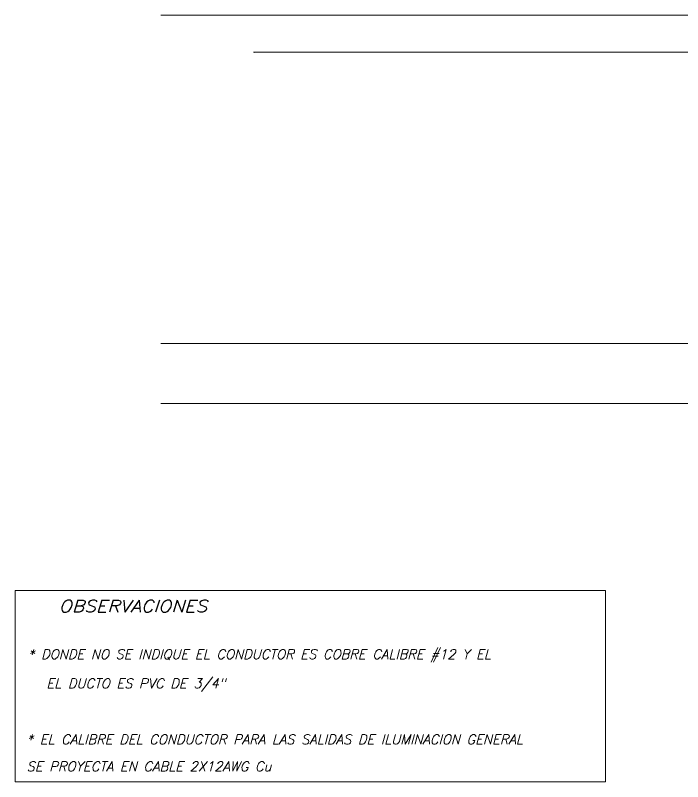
# Model space of a CAD drawing. Header units: millimetres. Extents: x 391 to 679, y 21 to 219.
# Drawn here: x 484.32 to 501, y 38.91 to 58.06 of the extents above; entities that cross this region are included whole.
import ezdxf
from ezdxf.enums import TextEntityAlignment as Align

# ---------------------------------------------------------------- set-up
doc = ezdxf.new("R2010")
doc.units = ezdxf.units.MM
doc.layers.get('0').update_dxf_attribs({"lineweight": 13})
doc.layers.add('COTAS', color=254, linetype='Continuous', lineweight=9, true_color=0xbebebe)
doc.layers.add('proyección 5', color=7, linetype='Continuous', lineweight=9)
doc.layers.add('TEXTO ROTULO', color=4, linetype='Continuous', lineweight=9)
doc.styles.add('100 Nota', font='arial.ttf', dxfattribs={"height": 0.15})
doc.styles.add('ITALICC', font='italicc')
doc.styles.add('PREGUNTAS', font='ROMANS.SHX', dxfattribs={"oblique": 15, "height": 2})
doc.styles.add('PROYECTO', font='ITALICT.SHX', dxfattribs={"width": 1.15})
doc.dimstyles.new('dim100', dxfattribs={"dimtxt": 10, "dimasz": 0.1, "dimexe": 0.1, "dimexo": 0, "dimgap": 0.1, "dimtad": 1, "dimzin": 4, "dimdsep": 46, "dimtxsty": '100 Nota', "dimblk": 'CLOSEDBLANK', "dimcen": 0.1, "dimclrd": 256, "dimclre": 256, "dimclrt": 256, "dimazin": 1, "dimtfac": 1, "dimtmove": 0, "dimatfit": 2, "dimldrblk": 'CLOSEDBLANK', "dimfxl": 1, "dimlwd": -1, "dimlwe": -1, "dimarcsym": 0})

# ---------------------------------------------------------------- blocks, each defined once
blk = doc.blocks.new('_ClosedBlank')
at = {"layer": 'COTAS', "color": 0, "lineweight": -2}
for p, q in [((-1, 0.17), (0, 0)), ((-1, 0.17), (-1, -0.17)), ((0, 0), (-1, -0.17))]:
    blk.add_line(p, q, dxfattribs=at)
blk = doc.blocks.new('*D69')
at = {"transparency": 16777216}
blk.add_line((490.302, 57.137), (524.348, 57.137), dxfattribs=at)
at = {"transparency": 16777216, "xscale": 0.025, "yscale": 0.025, "zscale": 0.025, "rotation": 180}
blk.add_blockref('_ClosedBlank', (490.277, 57.137), dxfattribs=at)
at = {"transparency": 16777216, "xscale": 0.025, "yscale": 0.025, "zscale": 0.025}
blk.add_blockref('_ClosedBlank', (524.373, 57.137), dxfattribs=at)
at = {"transparency": 16777216, "insert": (507.325, 57.317), "char_height": 0.3, "attachment_point": 5, "style": 'ITALICC'}
blk.add_mtext('\\A1;34.10', dxfattribs=at)

msp = doc.modelspace()

# ---------------------------------------------------------------- linework, layer by layer
msp.add_lwpolyline([(484.3215, 43.6865), (499.0747, 43.6865), (499.0747, 38.9095), (484.3215, 38.9095)], close=True)
at = {"layer": 'proyección 5', "flags": 128}
for points in [[(487.9597, 58.0578), (526.796, 58.0578)], [(487.9597, 49.8578), (526.796, 49.8578)], [(487.9597, 48.3578), (526.796, 48.3578)]]:
    msp.add_lwpolyline(points, dxfattribs=at)

# ---------------------------------------------------------------- texts
at = {"layer": 'TEXTO ROTULO', "color": 18, "style": 'PROYECTO', "width": 1.15}
msp.add_text('OBSERVACIONES', height=0.3, dxfattribs=at).set_placement((487.2592, 43.296), align=Align.MIDDLE)
at = {"layer": 'TEXTO ROTULO', "color": 18, "style": 'PREGUNTAS', "oblique": 15}
for s, p in [('* DONDE NO SE INDIQUE EL CONDUCTOR ES COBRE CALIBRE #12 Y EL', (484.6348, 41.9743)), ('EL DUCTO ES PVC DE 3/4"', (485.0984, 41.2452)), ('* EL CALIBRE DEL CONDUCTOR PARA LAS SALIDAS DE ILUMINACION GENERAL', (484.6024, 39.847)), ('SE PROYECTA EN CABLE 2X12AWG Cu', (484.6024, 39.1711))]:
    msp.add_text(s, height=0.24, dxfattribs=at).set_placement(p)

# ---------------------------------------------------------------- dimensions: what is measured, and where the dimension line sits
dim = msp.add_linear_dim(base=(524.3733, 57.1372), p1=(490.2773, 58.0578), p2=(524.3733, 58.0578), dimstyle='dim100', override={"dimscale": 0.5, "dimtxt": 0.6, "dimasz": 0.05, "dimexe": 0.08, "dimexo": 0.1, "dimgap": 0.06, "dimtxsty": 'ITALICC', "dimcen": 0.09, "dimse1": 1, "dimse2": 1, "dimazin": 0, "dimtix": 1, "dimfxl": 0, "dimtolj": 1})
dim.commit()
dim.dimension.update_dxf_attribs({"geometry": '*D69', "text_midpoint": (507.3253, 57.3172)})

doc.saveas('drawing.dxf')
